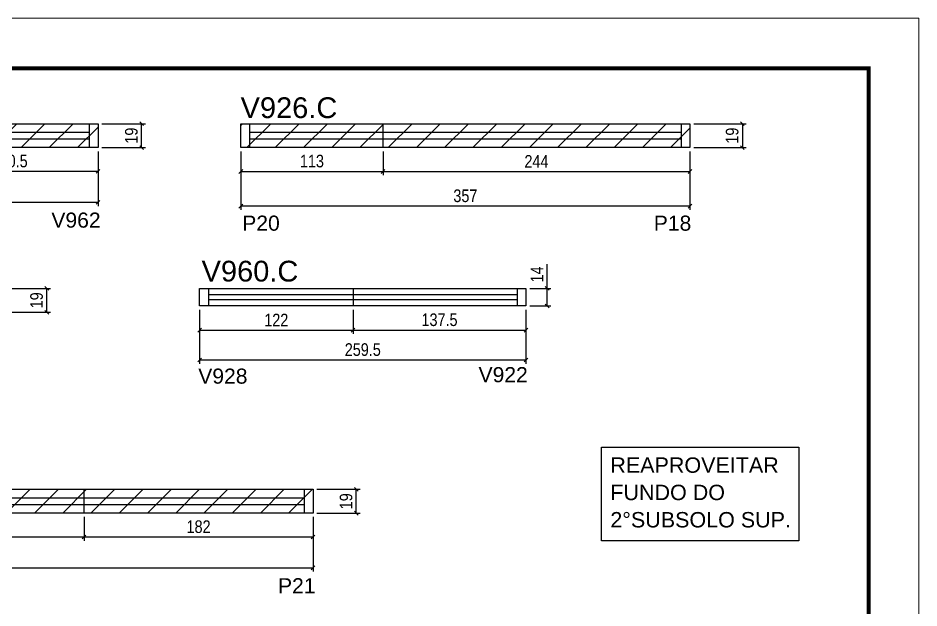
# Model space of a CAD drawing. Extents: x 1959 to 8212, y 239 to 4735.
# Drawn here: x 2728 to 3444, y 1969 to 2438 of the extents above; entities that cross this region are included whole.
import ezdxf

# ---------------------------------------------------------------- set-up
doc = ezdxf.new("R2010")
doc.units = 0
doc.linetypes.add('DASHED', pattern=[0.75, 0.5, -0.25])
for name, color, linetype in [('5', 5, 'Continuous'), ('COTA', 241, 'Continuous'), ('NOMENCLATURA', 7, 'Continuous'), ('Painéis', 200, 'Continuous'), ('SARR_2.2x7', 40, 'Continuous'), ('SARR_EDITAR', 141, 'Continuous')]:
    doc.layers.add(name, color=color, linetype=linetype)
for name, color, linetype, lineweight in [('Folhas', 255, 'Continuous', 9), ('REAPROVEITAMENTO', 251, 'Continuous', 9), ('SARRAFO DE PRESSAO', 251, 'DASHED', 9)]:
    doc.layers.add(name, color=color, linetype=linetype, lineweight=lineweight)
doc.styles.add('ARIAL', font='arial.ttf')
doc.styles.add('COTA TECNICA', font='techl___.ttf', dxfattribs={"height": 10})
doc.styles.add('COTA TECNICA-50', font='techl___.ttf', dxfattribs={"height": 10})
doc.styles.get("Standard").update_dxf_attribs({"font": 'arial.ttf'})
doc.dimstyles.new('COTA PAINEL-50', dxfattribs={"dimtxt": 10, "dimasz": 3, "dimexe": 3, "dimexo": 3, "dimgap": 3, "dimtad": 1, "dimdec": 1, "dimzin": 12, "dimdsep": 46, "dimtxsty": 'COTA TECNICA-50', "dimblk1": 'OBLIQUE', "dimblk2": 'OBLIQUE', "dimsah": 1, "dimcen": 0.9, "dimclrd": 4, "dimclre": 4, "dimclrt": 240, "dimadec": 1, "dimazin": 3, "dimtfac": 1, "dimtdec": 1, "dimtmove": 0, "dimatfit": 3, "dimfxl": 1, "dimtolj": 1, "dimtzin": 12, "dimarcsym": 0})
doc.dimstyles.new('PAINEL', dxfattribs={"dimtxt": 10, "dimasz": 3, "dimexe": 3, "dimexo": 3, "dimgap": 3, "dimtad": 1, "dimdec": 1, "dimzin": 12, "dimdsep": 46, "dimtxsty": 'COTA TECNICA', "dimblk1": 'OBLIQUE', "dimblk2": 'OBLIQUE', "dimsah": 1, "dimcen": 0.9, "dimclrd": 4, "dimclre": 4, "dimclrt": 240, "dimadec": 1, "dimazin": 3, "dimtfac": 1, "dimtdec": 1, "dimtmove": 0, "dimatfit": 3, "dimfxl": 1, "dimtolj": 1, "dimtzin": 12, "dimarcsym": 0})
pattern_1 = [(45, (-9.317, 0), (-11.22532, 11.22532), [])]

# ---------------------------------------------------------------- blocks, each defined once
blk = doc.blocks.new('9999999999')
at = {"layer": 'Folhas'}
blk.add_lwpolyline([(98138.98, 34190.21), (99623.98, 34190.21), (99623.98, 35240.21), (98138.98, 35240.21)], close=True, dxfattribs=at)
at = {"layer": 'Folhas', "color": 30, "const_width": 3}
blk.add_lwpolyline([(98213.98, 34230.21), (99583.98, 34230.21), (99583.98, 35200.21), (98213.98, 35200.21)], close=True, dxfattribs=at)
blk = doc.blocks.new('_Oblique')
at = {"color": 0, "linetype": 'ByBlock', "lineweight": -2}
blk.add_line((-0.5, -0.5), (0.5, 0.5), dxfattribs=at)
blk = doc.blocks.new('*D480')
at = {"layer": 'COTA', "color": 4, "lineweight": -2, "transparency": 16777216}
for p, q in [((2528.61, 2332.13), (2528.61, 2288.71)), ((2791.11, 2332.13), (2791.11, 2288.71)), ((2528.61, 2291.71), (2791.11, 2291.71))]:
    blk.add_line(p, q, dxfattribs=at)
at = {"layer": 'Defpoints', "color": 0, "transparency": 16777216}
for p in [(2528.61, 2335.13), (2791.11, 2335.13), (2791.11, 2291.71)]:
    blk.add_point(p, dxfattribs=at)
at = {"layer": 'COTA', "color": 4, "lineweight": -2, "transparency": 16777216, "xscale": 3, "yscale": 3, "zscale": 3, "rotation": 180}
blk.add_blockref('_Oblique', (2528.61, 2291.71), dxfattribs=at)
at = {"layer": 'COTA', "color": 4, "lineweight": -2, "transparency": 16777216, "xscale": 3, "yscale": 3, "zscale": 3}
blk.add_blockref('_Oblique', (2791.11, 2291.71), dxfattribs=at)
at = {"layer": 'COTA', "color": 240, "transparency": 16777216, "insert": (2659.86, 2299.82), "char_height": 10, "attachment_point": 5, "style": 'COTA TECNICA'}
blk.add_mtext('\\A1;262.5', dxfattribs=at)
blk = doc.blocks.new('*D481')
at = {"layer": 'COTA', "color": 4, "lineweight": -2, "transparency": 16777216}
for p, q in [((2794.11, 2354.13), (2828.74, 2354.13)), ((2825.74, 2335.13), (2825.74, 2354.13)), ((2794.11, 2335.13), (2828.74, 2335.13))]:
    blk.add_line(p, q, dxfattribs=at)
at = {"layer": 'Defpoints', "color": 0, "transparency": 16777216}
for p in [(2791.11, 2354.13), (2825.74, 2354.13), (2791.11, 2335.13)]:
    blk.add_point(p, dxfattribs=at)
at = {"layer": 'COTA', "color": 4, "lineweight": -2, "transparency": 16777216, "xscale": 3, "yscale": 3, "zscale": 3}
for p, rotation in [((2825.74, 2354.13), 90), ((2825.74, 2335.13), 270)]:
    blk.add_blockref('_Oblique', p, dxfattribs=dict(at, rotation=rotation))
at = {"layer": 'COTA', "color": 240, "transparency": 16777216, "insert": (2817.65, 2344.63), "char_height": 10, "attachment_point": 5, "rotation": 90, "style": 'COTA TECNICA'}
blk.add_mtext('\\A1;19', dxfattribs=at)
blk = doc.blocks.new('*D484')
at = {"layer": 'COTA', "color": 4, "lineweight": -2, "transparency": 16777216}
for p, q in [((2650.61, 2332.13), (2650.61, 2313.29)), ((2791.11, 2332.13), (2791.11, 2313.29)), ((2650.61, 2316.29), (2791.11, 2316.29))]:
    blk.add_line(p, q, dxfattribs=at)
at = {"layer": 'Defpoints', "color": 0, "transparency": 16777216}
for p in [(2650.61, 2335.13), (2791.11, 2335.13), (2791.11, 2316.29)]:
    blk.add_point(p, dxfattribs=at)
at = {"layer": 'COTA', "color": 4, "lineweight": -2, "transparency": 16777216, "xscale": 3, "yscale": 3, "zscale": 3, "rotation": 180}
blk.add_blockref('_Oblique', (2650.61, 2316.29), dxfattribs=at)
at = {"layer": 'COTA', "color": 4, "lineweight": -2, "transparency": 16777216, "xscale": 3, "yscale": 3, "zscale": 3}
blk.add_blockref('_Oblique', (2791.11, 2316.29), dxfattribs=at)
at = {"layer": 'COTA', "color": 240, "transparency": 16777216, "insert": (2720.86, 2324.4), "char_height": 10, "attachment_point": 5, "style": 'COTA TECNICA'}
blk.add_mtext('\\A1;140.5', dxfattribs=at)
blk = doc.blocks.new('*D492')
at = {"layer": 'COTA', "color": 4, "lineweight": -2, "transparency": 16777216}
for p, q in [((2719, 2223.28), (2753.39, 2223.28)), ((2750.39, 2204.28), (2750.39, 2223.28)), ((2719, 2204.28), (2753.39, 2204.28))]:
    blk.add_line(p, q, dxfattribs=at)
at = {"layer": 'Defpoints', "color": 0, "transparency": 16777216}
for p in [(2716, 2223.28), (2750.39, 2223.28), (2716, 2204.28)]:
    blk.add_point(p, dxfattribs=at)
at = {"layer": 'COTA', "color": 4, "lineweight": -2, "transparency": 16777216, "xscale": 3, "yscale": 3, "zscale": 3}
for p, rotation in [((2750.39, 2223.28), 90), ((2750.39, 2204.28), 270)]:
    blk.add_blockref('_Oblique', p, dxfattribs=dict(at, rotation=rotation))
at = {"layer": 'COTA', "color": 240, "transparency": 16777216, "insert": (2742.31, 2213.78), "char_height": 10, "attachment_point": 5, "rotation": 90, "style": 'COTA TECNICA'}
blk.add_mtext('\\A1;19', dxfattribs=at)
blk = doc.blocks.new('*D493')
at = {"layer": 'COTA', "color": 4, "linetype": 'ByBlock', "lineweight": -2, "transparency": 16777216}
for p, q in [((2904.67, 2332.13), (2904.67, 2313.14)), ((3017.67, 2332.13), (3017.67, 2313.14)), ((2904.67, 2316.14), (3017.67, 2316.14))]:
    blk.add_line(p, q, dxfattribs=at)
at = {"layer": 'Defpoints', "color": 0, "linetype": 'ByBlock', "transparency": 16777216}
for p in [(2904.67, 2335.13), (3017.67, 2335.13), (3017.67, 2316.14)]:
    blk.add_point(p, dxfattribs=at)
at = {"layer": 'COTA', "color": 4, "linetype": 'ByBlock', "lineweight": -2, "transparency": 16777216, "xscale": 3, "yscale": 3, "zscale": 3, "rotation": 180}
blk.add_blockref('_Oblique', (2904.67, 2316.14), dxfattribs=at)
at = {"layer": 'COTA', "color": 4, "linetype": 'ByBlock', "lineweight": -2, "transparency": 16777216, "xscale": 3, "yscale": 3, "zscale": 3}
blk.add_blockref('_Oblique', (3017.67, 2316.14), dxfattribs=at)
at = {"layer": 'COTA', "color": 240, "linetype": 'ByBlock', "transparency": 16777216, "insert": (2961.17, 2324.36), "char_height": 10, "attachment_point": 5, "style": 'COTA TECNICA-50'}
blk.add_mtext('\\A1;113', dxfattribs=at)
blk = doc.blocks.new('*D494')
at = {"layer": 'COTA', "color": 4, "linetype": 'ByBlock', "lineweight": -2, "transparency": 16777216}
for p, q in [((3017.67, 2332.13), (3017.67, 2313.14)), ((3261.67, 2332.13), (3261.67, 2313.14)), ((3017.67, 2316.14), (3261.67, 2316.14))]:
    blk.add_line(p, q, dxfattribs=at)
at = {"layer": 'Defpoints', "color": 0, "linetype": 'ByBlock', "transparency": 16777216}
for p in [(3017.67, 2335.13), (3261.67, 2335.13), (3261.67, 2316.14)]:
    blk.add_point(p, dxfattribs=at)
at = {"layer": 'COTA', "color": 4, "linetype": 'ByBlock', "lineweight": -2, "transparency": 16777216, "xscale": 3, "yscale": 3, "zscale": 3, "rotation": 180}
blk.add_blockref('_Oblique', (3017.67, 2316.14), dxfattribs=at)
at = {"layer": 'COTA', "color": 4, "linetype": 'ByBlock', "lineweight": -2, "transparency": 16777216, "xscale": 3, "yscale": 3, "zscale": 3}
blk.add_blockref('_Oblique', (3261.67, 2316.14), dxfattribs=at)
at = {"layer": 'COTA', "color": 240, "linetype": 'ByBlock', "transparency": 16777216, "insert": (3139.67, 2324.21), "char_height": 10, "attachment_point": 5, "style": 'COTA TECNICA-50'}
blk.add_mtext('\\A1;244', dxfattribs=at)
blk = doc.blocks.new('*D496')
at = {"layer": 'COTA', "color": 4, "lineweight": -2, "transparency": 16777216}
for p, q in [((3264.67, 2354.13), (3306.35, 2354.13)), ((3303.35, 2354.13), (3303.35, 2335.13)), ((3264.67, 2335.13), (3306.35, 2335.13))]:
    blk.add_line(p, q, dxfattribs=at)
at = {"layer": 'Defpoints', "color": 0, "transparency": 16777216}
for p in [(3261.67, 2354.13), (3261.67, 2335.13), (3303.35, 2335.13)]:
    blk.add_point(p, dxfattribs=at)
at = {"layer": 'COTA', "color": 4, "lineweight": -2, "transparency": 16777216, "xscale": 3, "yscale": 3, "zscale": 3}
for p, rotation in [((3303.35, 2354.13), 90), ((3303.35, 2335.13), 270)]:
    blk.add_blockref('_Oblique', p, dxfattribs=dict(at, rotation=rotation))
at = {"layer": 'COTA', "color": 240, "transparency": 16777216, "insert": (3295.27, 2344.63), "char_height": 10, "attachment_point": 5, "rotation": 90, "style": 'COTA TECNICA'}
blk.add_mtext('\\A1;19', dxfattribs=at)
blk = doc.blocks.new('*D495')
at = {"layer": 'COTA', "color": 4, "lineweight": -2, "transparency": 16777216}
for p, q in [((2904.67, 2332.13), (2904.67, 2285.56)), ((3261.67, 2332.13), (3261.67, 2285.56)), ((3261.67, 2288.56), (2904.67, 2288.56))]:
    blk.add_line(p, q, dxfattribs=at)
at = {"layer": 'Defpoints', "color": 0, "transparency": 16777216}
for p in [(2904.67, 2335.13), (3261.67, 2335.13), (2904.67, 2288.56)]:
    blk.add_point(p, dxfattribs=at)
at = {"layer": 'COTA', "color": 4, "lineweight": -2, "transparency": 16777216, "xscale": 3, "yscale": 3, "zscale": 3, "rotation": 180}
blk.add_blockref('_Oblique', (2904.67, 2288.56), dxfattribs=at)
at = {"layer": 'COTA', "color": 4, "lineweight": -2, "transparency": 16777216, "xscale": 3, "yscale": 3, "zscale": 3}
blk.add_blockref('_Oblique', (3261.67, 2288.56), dxfattribs=at)
at = {"layer": 'COTA', "color": 240, "transparency": 16777216, "insert": (3083.17, 2296.78), "char_height": 10, "attachment_point": 5, "style": 'COTA TECNICA'}
blk.add_mtext('\\A1;357', dxfattribs=at)
blk = doc.blocks.new('*D502')
at = {"layer": 'COTA', "color": 4, "linetype": 'ByBlock', "lineweight": -2, "transparency": 16777216}
for p, q in [((2536.04, 2041.63), (2536.04, 2022.78)), ((2780.04, 2041.63), (2780.04, 2022.78)), ((2536.04, 2025.78), (2780.04, 2025.78))]:
    blk.add_line(p, q, dxfattribs=at)
at = {"layer": 'Defpoints', "color": 0, "linetype": 'ByBlock', "transparency": 16777216}
for p in [(2536.04, 2044.63), (2780.04, 2044.63), (2780.04, 2025.78)]:
    blk.add_point(p, dxfattribs=at)
at = {"layer": 'COTA', "color": 4, "linetype": 'ByBlock', "lineweight": -2, "transparency": 16777216, "xscale": 3, "yscale": 3, "zscale": 3, "rotation": 180}
blk.add_blockref('_Oblique', (2536.04, 2025.78), dxfattribs=at)
at = {"layer": 'COTA', "color": 4, "linetype": 'ByBlock', "lineweight": -2, "transparency": 16777216, "xscale": 3, "yscale": 3, "zscale": 3}
blk.add_blockref('_Oblique', (2780.04, 2025.78), dxfattribs=at)
at = {"layer": 'COTA', "color": 240, "linetype": 'ByBlock', "transparency": 16777216, "insert": (2658.04, 2033.86), "char_height": 10, "attachment_point": 5, "style": 'COTA TECNICA-50'}
blk.add_mtext('\\A1;244', dxfattribs=at)
blk = doc.blocks.new('*D503')
at = {"layer": 'COTA', "color": 4, "lineweight": -2, "transparency": 16777216}
for p, q in [((2292.04, 2041.63), (2292.04, 1998.2)), ((2962.04, 2041.63), (2962.04, 1998.2)), ((2292.04, 2001.2), (2962.04, 2001.2))]:
    blk.add_line(p, q, dxfattribs=at)
at = {"layer": 'Defpoints', "color": 0, "transparency": 16777216}
for p in [(2292.04, 2044.63), (2962.04, 2044.63), (2962.04, 2001.2)]:
    blk.add_point(p, dxfattribs=at)
at = {"layer": 'COTA', "color": 4, "lineweight": -2, "transparency": 16777216, "xscale": 3, "yscale": 3, "zscale": 3, "rotation": 180}
blk.add_blockref('_Oblique', (2292.04, 2001.2), dxfattribs=at)
at = {"layer": 'COTA', "color": 4, "lineweight": -2, "transparency": 16777216, "xscale": 3, "yscale": 3, "zscale": 3}
blk.add_blockref('_Oblique', (2962.04, 2001.2), dxfattribs=at)
at = {"layer": 'COTA', "color": 240, "transparency": 16777216, "insert": (2627.04, 2009.3), "char_height": 10, "attachment_point": 5, "style": 'COTA TECNICA'}
blk.add_mtext('\\A1;670', dxfattribs=at)
blk = doc.blocks.new('*D504')
at = {"layer": 'COTA', "color": 4, "lineweight": -2, "transparency": 16777216}
for p, q in [((2780.04, 2041.63), (2780.04, 2022.78)), ((2962.04, 2041.63), (2962.04, 2022.78)), ((2780.04, 2025.78), (2962.04, 2025.78))]:
    blk.add_line(p, q, dxfattribs=at)
at = {"layer": 'Defpoints', "color": 0, "transparency": 16777216}
for p in [(2780.04, 2044.63), (2962.04, 2044.63), (2962.04, 2025.78)]:
    blk.add_point(p, dxfattribs=at)
at = {"layer": 'COTA', "color": 4, "lineweight": -2, "transparency": 16777216, "xscale": 3, "yscale": 3, "zscale": 3, "rotation": 180}
blk.add_blockref('_Oblique', (2780.04, 2025.78), dxfattribs=at)
at = {"layer": 'COTA', "color": 4, "lineweight": -2, "transparency": 16777216, "xscale": 3, "yscale": 3, "zscale": 3}
blk.add_blockref('_Oblique', (2962.04, 2025.78), dxfattribs=at)
at = {"layer": 'COTA', "color": 240, "transparency": 16777216, "insert": (2871.04, 2033.88), "char_height": 10, "attachment_point": 5, "style": 'COTA TECNICA'}
blk.add_mtext('\\A1;182', dxfattribs=at)
blk = doc.blocks.new('*D505')
at = {"layer": 'COTA', "color": 4, "lineweight": -2, "transparency": 16777216}
for p, q in [((2965.04, 2063.63), (2999.44, 2063.63)), ((2996.44, 2044.63), (2996.44, 2063.63)), ((2965.04, 2044.63), (2999.44, 2044.63))]:
    blk.add_line(p, q, dxfattribs=at)
at = {"layer": 'Defpoints', "color": 0, "transparency": 16777216}
for p in [(2962.04, 2063.63), (2996.44, 2063.63), (2962.04, 2044.63)]:
    blk.add_point(p, dxfattribs=at)
at = {"layer": 'COTA', "color": 4, "lineweight": -2, "transparency": 16777216, "xscale": 3, "yscale": 3, "zscale": 3}
for p, rotation in [((2996.44, 2063.63), 90), ((2996.44, 2044.63), 270)]:
    blk.add_blockref('_Oblique', p, dxfattribs=dict(at, rotation=rotation))
at = {"layer": 'COTA', "color": 240, "transparency": 16777216, "insert": (2988.35, 2054.13), "char_height": 10, "attachment_point": 5, "rotation": 90, "style": 'COTA TECNICA'}
blk.add_mtext('\\A1;19', dxfattribs=at)
blk = doc.blocks.new('*D646')
at = {"layer": 'COTA', "color": 4, "linetype": 'ByBlock', "lineweight": -2, "transparency": 16777216}
for p, q in [((2871.85, 2206.28), (2871.85, 2163.43)), ((3131.35, 2206.28), (3131.35, 2163.43)), ((2871.85, 2166.43), (3131.35, 2166.43))]:
    blk.add_line(p, q, dxfattribs=at)
at = {"layer": 'Defpoints', "color": 0, "linetype": 'ByBlock', "transparency": 16777216}
for p in [(2871.85, 2209.28), (3131.35, 2209.28), (3131.35, 2166.43)]:
    blk.add_point(p, dxfattribs=at)
at = {"layer": 'COTA', "color": 4, "linetype": 'ByBlock', "lineweight": -2, "transparency": 16777216, "xscale": 3, "yscale": 3, "zscale": 3, "rotation": 180}
blk.add_blockref('_Oblique', (2871.85, 2166.43), dxfattribs=at)
at = {"layer": 'COTA', "color": 4, "linetype": 'ByBlock', "lineweight": -2, "transparency": 16777216, "xscale": 3, "yscale": 3, "zscale": 3}
blk.add_blockref('_Oblique', (3131.35, 2166.43), dxfattribs=at)
at = {"layer": 'COTA', "color": 240, "linetype": 'ByBlock', "transparency": 16777216, "insert": (3001.6, 2174.57), "char_height": 10, "attachment_point": 5, "style": 'COTA TECNICA-50'}
blk.add_mtext('\\A1;259.5', dxfattribs=at)
blk = doc.blocks.new('*D647')
at = {"layer": 'COTA', "color": 4, "lineweight": -2, "transparency": 16777216}
for p, q in [((3148.15, 2223.28), (3148.15, 2242.4)), ((3134.35, 2223.28), (3151.15, 2223.28)), ((3148.15, 2209.28), (3148.15, 2223.28)), ((3134.35, 2209.28), (3151.15, 2209.28))]:
    blk.add_line(p, q, dxfattribs=at)
at = {"layer": 'Defpoints', "color": 0, "transparency": 16777216}
for p in [(3131.35, 2223.28), (3148.15, 2223.28), (3131.35, 2209.28)]:
    blk.add_point(p, dxfattribs=at)
at = {"layer": 'COTA', "color": 4, "lineweight": -2, "transparency": 16777216, "xscale": 3, "yscale": 3, "zscale": 3}
for p, rotation in [((3148.15, 2223.28), 90), ((3148.15, 2209.28), 270)]:
    blk.add_blockref('_Oblique', p, dxfattribs=dict(at, rotation=rotation))
at = {"layer": 'COTA', "color": 240, "transparency": 16777216, "insert": (3140.08, 2234.34), "char_height": 10, "attachment_point": 5, "rotation": 90, "style": 'COTA TECNICA'}
blk.add_mtext('\\A1;14', dxfattribs=at)
blk = doc.blocks.new('*D648')
at = {"layer": 'COTA', "color": 4, "lineweight": -2, "transparency": 16777216}
for p, q in [((2871.85, 2206.28), (2871.85, 2187.06)), ((2993.85, 2206.28), (2993.85, 2187.06)), ((2871.85, 2190.06), (2993.85, 2190.06))]:
    blk.add_line(p, q, dxfattribs=at)
at = {"layer": 'Defpoints', "color": 0, "transparency": 16777216}
for p in [(2871.85, 2209.28), (2993.85, 2209.28), (2993.85, 2190.06)]:
    blk.add_point(p, dxfattribs=at)
at = {"layer": 'COTA', "color": 4, "lineweight": -2, "transparency": 16777216, "xscale": 3, "yscale": 3, "zscale": 3, "rotation": 180}
blk.add_blockref('_Oblique', (2871.85, 2190.06), dxfattribs=at)
at = {"layer": 'COTA', "color": 4, "lineweight": -2, "transparency": 16777216, "xscale": 3, "yscale": 3, "zscale": 3}
blk.add_blockref('_Oblique', (2993.85, 2190.06), dxfattribs=at)
at = {"layer": 'COTA', "color": 240, "transparency": 16777216, "insert": (2932.85, 2198.12), "char_height": 10, "attachment_point": 5, "style": 'COTA TECNICA'}
blk.add_mtext('\\A1;122', dxfattribs=at)
blk = doc.blocks.new('*D649')
at = {"layer": 'COTA', "color": 4, "lineweight": -2, "transparency": 16777216}
for p, q in [((2993.85, 2206.28), (2993.85, 2187.06)), ((3131.35, 2206.28), (3131.35, 2187.06)), ((2993.85, 2190.06), (3131.35, 2190.06))]:
    blk.add_line(p, q, dxfattribs=at)
at = {"layer": 'Defpoints', "color": 0, "transparency": 16777216}
for p in [(2993.85, 2209.28), (3131.35, 2209.28), (3131.35, 2190.06)]:
    blk.add_point(p, dxfattribs=at)
at = {"layer": 'COTA', "color": 4, "lineweight": -2, "transparency": 16777216, "xscale": 3, "yscale": 3, "zscale": 3, "rotation": 180}
blk.add_blockref('_Oblique', (2993.85, 2190.06), dxfattribs=at)
at = {"layer": 'COTA', "color": 4, "lineweight": -2, "transparency": 16777216, "xscale": 3, "yscale": 3, "zscale": 3}
blk.add_blockref('_Oblique', (3131.35, 2190.06), dxfattribs=at)
at = {"layer": 'COTA', "color": 240, "transparency": 16777216, "insert": (3062.6, 2198.28), "char_height": 10, "attachment_point": 5, "style": 'COTA TECNICA'}
blk.add_mtext('\\A1;137.5', dxfattribs=at)

msp = doc.modelspace()

# ---------------------------------------------------------------- hatches: boundary and pattern name
at = {"layer": 'REAPROVEITAMENTO'}
h = msp.add_hatch(dxfattribs=at)
h.set_pattern_fill('ANSI31', color=256, scale=5, style=0)
h.set_pattern_definition(pattern_1)
h.paths.add_polyline_path([(2483, 2354.13), (2283, 2354.13), (2283, 2335.13), (2483, 2335.13)])
h.paths.add_polyline_path([(2650.61, 2354.13), (2528.61, 2354.13), (2528.61, 2335.13), (2650.61, 2335.13)])
h.paths.add_polyline_path([(2791.11, 2354.13), (2650.61, 2354.13), (2650.61, 2335.13), (2791.11, 2335.13)])
h = msp.add_hatch(dxfattribs=at)
h.set_pattern_fill('ANSI31', color=256, scale=5, style=0)
h.set_pattern_definition(pattern_1)
h.paths.add_polyline_path([(3017.67, 2354.13), (2904.67, 2354.13), (2904.67, 2335.13), (3017.67, 2335.13)])
h.paths.add_polyline_path([(3261.67, 2354.13), (3017.67, 2354.13), (3017.67, 2335.13), (3261.67, 2335.13)])
h = msp.add_hatch(dxfattribs=at)
h.set_pattern_fill('ANSI31', color=256, scale=5, style=0)
h.paths.add_polyline_path([(2308, 2223.28), (2064, 2223.28), (2064, 2204.28), (2308, 2204.28)])
h.paths.add_polyline_path([(2552, 2223.28), (2308, 2223.28), (2308, 2204.28), (2552, 2204.28)])
h.paths.add_polyline_path([(2716, 2223.28), (2552, 2223.28), (2552, 2204.28), (2716, 2204.28)])
h.paths.add_polyline_path([(2536.04, 2063.63), (2292.04, 2063.63), (2292.04, 2044.63), (2536.04, 2044.63)])
h.paths.add_polyline_path([(2780.04, 2063.63), (2536.04, 2063.63), (2536.04, 2044.63), (2780.04, 2044.63)])
h.paths.add_polyline_path([(2962.04, 2063.63), (2780.04, 2063.63), (2780.04, 2044.63), (2962.04, 2044.63)])

# ---------------------------------------------------------------- linework, layer by layer
at = {"layer": 'COTA'}
msp.add_lwpolyline([(3191.43, 2097.05), (3348.38, 2097.05), (3348.38, 2022.8), (3191.43, 2022.8)], close=True, dxfattribs=at)
at = {"layer": 'Painéis'}
for p, q in [((2528.61, 2354.13), (2791.11, 2354.13)), ((2791.11, 2354.13), (2791.11, 2335.13)), ((2791.11, 2335.13), (2528.61, 2335.13)), ((2536.04, 2063.63), (2962.04, 2063.63)), ((2780.04, 2044.63), (2780.04, 2063.63)), ((2962.04, 2063.63), (2962.04, 2044.63)), ((2962.04, 2044.63), (2536.04, 2044.63))]:
    msp.add_line(p, q, dxfattribs=at)
at = {"layer": 'Painéis', "linetype": 'ByBlock'}
for p, q in [((3017.67, 2335.13), (3017.67, 2354.13)), ((2993.85, 2223.28), (2993.85, 2209.28))]:
    msp.add_line(p, q, dxfattribs=at)
for points in [[(2904.67, 2354.13), (3261.67, 2354.13), (3261.67, 2335.13), (2904.67, 2335.13)], [(2871.85, 2223.28), (3131.35, 2223.28), (3131.35, 2209.28), (2871.85, 2209.28)]]:
    msp.add_lwpolyline(points, close=True, dxfattribs=at)
at = {"layer": 'SARR_2.2x7', "linetype": 'Continuous'}
for p, q in [((2784.11, 2354.13), (2784.11, 2335.13)), ((2911.67, 2354.13), (2911.67, 2335.13)), ((3254.67, 2354.13), (3254.67, 2335.13)), ((2784.11, 2347.13), (2535.61, 2347.13)), ((3017.67, 2347.13), (2911.67, 2347.13)), ((3254.67, 2347.13), (3017.67, 2347.13)), ((2535.61, 2342.13), (2784.11, 2342.13)), ((2911.67, 2342.13), (3017.67, 2342.13)), ((3017.67, 2342.13), (3254.67, 2342.13)), ((2878.85, 2223.28), (2878.85, 2209.28)), ((3124.35, 2223.28), (3124.35, 2209.28)), ((2955.04, 2063.63), (2955.04, 2044.63)), ((2780.04, 2056.63), (2536.04, 2056.63)), ((2955.04, 2056.63), (2780.04, 2056.63)), ((2536.04, 2051.63), (2780.04, 2051.63)), ((2780.04, 2051.63), (2955.04, 2051.63))]:
    msp.add_line(p, q, dxfattribs=at)
at = {"layer": 'SARR_EDITAR', "linetype": 'Continuous'}
for p, q in [((2878.85, 2218.28), (3124.35, 2218.28)), ((3124.35, 2214.28), (2878.85, 2214.28))]:
    msp.add_line(p, q, dxfattribs=at)

# ---------------------------------------------------------------- block references
at = {"layer": 'SARRAFO DE PRESSAO', "color": 6, "linetype": 'ByBlock'}
msp.add_blockref('9999999999', (-96180.21, -32802.14), dxfattribs=at)

# ---------------------------------------------------------------- texts
at = {"color": 0, "linetype": 'Continuous', "ltscale": 5, "style": 'ARIAL'}
for s, height, p in [('REAPROVEITAR ', 12.2353, (3198.4, 2076.74)), ('FUNDO DO', 12.235, (3198.4, 2055.03)), ('2°SUBSOLO SUP.', 12.2353, (3198.4, 2033.32))]:
    msp.add_text(s, height=height, dxfattribs=at).set_placement(p)
at = {"layer": '5', "linetype": 'Continuous'}
for s, p in [('V962', (2754.03, 2271.51)), ('P20', (2905.77, 2269.09)), ('P18', (3232.93, 2269.09)), ('V928', (2870.8, 2147.55)), ('V922', (3093.63, 2148.71)), ('P21', (2934.21, 1981))]:
    msp.add_text(s, height=12, rotation=359.99996, dxfattribs=at).set_placement(p)
at = {"layer": 'NOMENCLATURA', "linetype": 'Continuous'}
for s, p in [('V926.C', (2904.47, 2358.57)), ('V960.C', (2873.47, 2228.71))]:
    msp.add_text(s, height=16.5, dxfattribs=at).set_placement(p)

# ---------------------------------------------------------------- dimensions: what is measured, and where the dimension line sits
at = {"layer": 'COTA'}
for base, p1, p2, picture, middle in [((2825.74, 2354.13), (2791.11, 2335.13), (2791.11, 2354.13), '*D481', (2817.65, 2344.63)), ((3303.35, 2335.13), (3261.67, 2354.13), (3261.67, 2335.13), '*D496', (3295.27, 2344.63)), ((3148.15, 2223.28), (3131.35, 2209.28), (3131.35, 2223.28), '*D647', (3140.08, 2234.34)), ((2750.39, 2223.28), (2716, 2204.28), (2716, 2223.28), '*D492', (2742.31, 2213.78)), ((2996.44, 2063.63), (2962.04, 2044.63), (2962.04, 2063.63), '*D505', (2988.35, 2054.13))]:
    dim = msp.add_linear_dim(base=base, p1=p1, p2=p2, angle=90, dimstyle='PAINEL', dxfattribs=at)
    dim.commit()
    dim.dimension.update_dxf_attribs({"geometry": picture, "text_midpoint": middle})
for base, p1, p2, picture, middle in [((2791.11, 2291.71), (2528.61, 2335.13), (2791.11, 2335.13), '*D480', (2659.86, 2299.82)), ((2904.67, 2288.56), (3261.67, 2335.13), (2904.67, 2335.13), '*D495', (3083.17, 2296.78)), ((2993.85, 2190.06), (2871.85, 2209.28), (2993.85, 2209.28), '*D648', (2932.85, 2198.12)), ((2962.04, 2001.2), (2292.04, 2044.63), (2962.04, 2044.63), '*D503', (2627.04, 2009.3)), ((2962.04, 2025.78), (2780.04, 2044.63), (2962.04, 2044.63), '*D504', (2871.04, 2033.88))]:
    dim = msp.add_linear_dim(base=base, p1=p1, p2=p2, dimstyle='PAINEL', dxfattribs=at)
    dim.commit()
    dim.dimension.update_dxf_attribs({"geometry": picture, "text_midpoint": middle})
for base, p1, p2, picture, middle in [((2791.11, 2316.29), (2650.61, 2335.13), (2791.11, 2335.13), '*D484', (2720.86, 2324.4)), ((3131.35, 2190.06), (2993.85, 2209.28), (3131.35, 2209.28), '*D649', (3062.6, 2198.28))]:
    dim = msp.add_linear_dim(base=base, p1=p1, p2=p2, dimstyle='PAINEL', override={"dimtmove": 1}, dxfattribs=at)
    dim.commit()
    dim.dimension.update_dxf_attribs({"geometry": picture, "text_midpoint": middle})
at = {"layer": 'COTA', "color": 1, "linetype": 'ByBlock'}
for base, p1, p2, picture, middle in [((3017.67, 2316.14), (2904.67, 2335.13), (3017.67, 2335.13), '*D493', (2961.17, 2324.36)), ((3261.67, 2316.14), (3017.67, 2335.13), (3261.67, 2335.13), '*D494', (3139.67, 2324.21)), ((3131.35, 2166.43), (2871.85, 2209.28), (3131.35, 2209.28), '*D646', (3001.6, 2174.57)), ((2780.04, 2025.78), (2536.04, 2044.63), (2780.04, 2044.63), '*D502', (2658.04, 2033.86))]:
    dim = msp.add_linear_dim(base=base, p1=p1, p2=p2, dimstyle='COTA PAINEL-50', override={"dimarcsym": 1}, dxfattribs=at)
    dim.commit()
    dim.dimension.update_dxf_attribs({"geometry": picture, "text_midpoint": middle})

doc.saveas('drawing.dxf')
